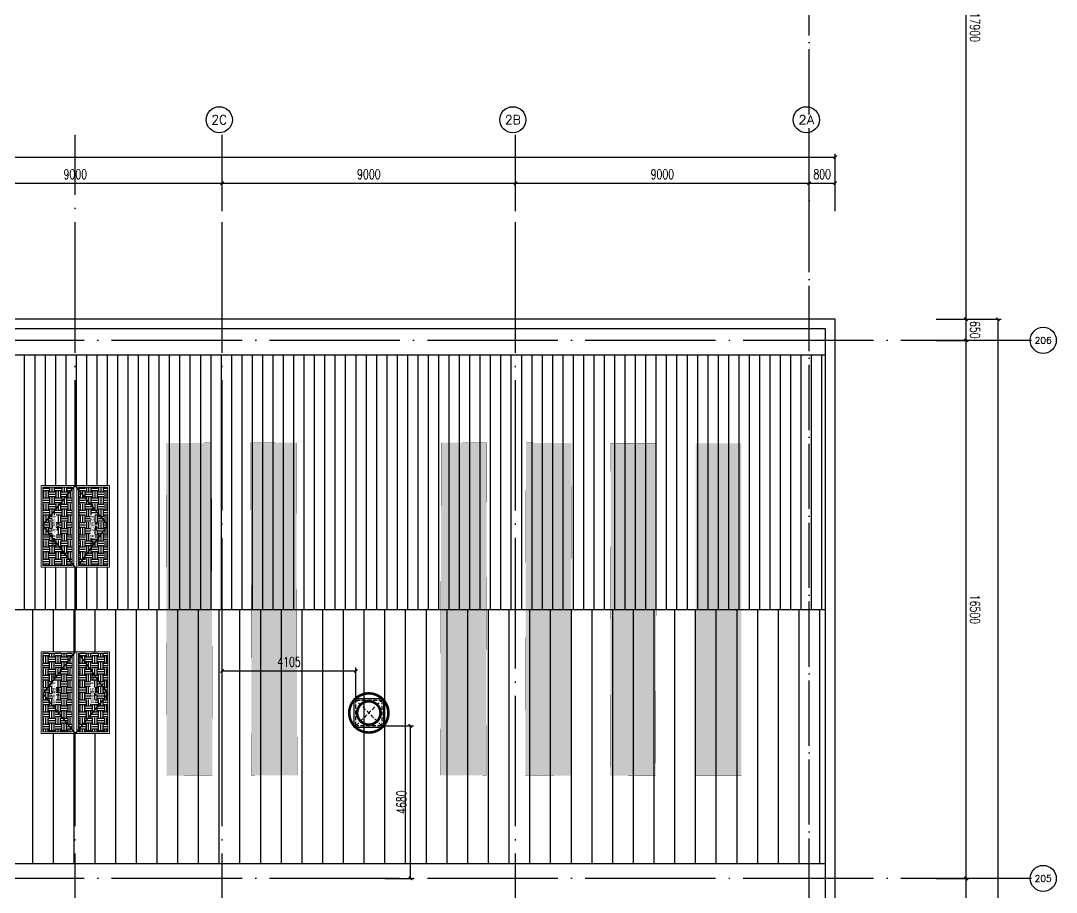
# Model space of a CAD drawing. Extents: x -555607 to 460190, y 498714 to 1664455.
# Drawn here: x 346972 to 378725, y 705646 to 732373 of the extents above; entities that cross this region are included whole.
import ezdxf
from ezdxf.enums import TextEntityAlignment as Align

# ---------------------------------------------------------------- set-up
doc = ezdxf.new("R2010")
doc.units = 0
doc.header["$LTSCALE"] = 1000
doc.header["$MEASUREMENT"] = 0
for name, pattern in [('DASH', [0.35, 0.25, -0.1]), ('DOTE', [2.42, 2, -0.2, 0.02, -0.2]), ('HIDDEN', [9.525, 6.35, -3.175])]:
    doc.linetypes.add(name, pattern=pattern)
doc.layers.get('Defpoints').update_dxf_attribs({"color": 210})
for name, color, linetype in [('99平面图例外参$0$A-HATCH-2', 251, 'Continuous'), ('A-AXIS-D', 1, 'Continuous'), ('A-AXIS-DOTE', 14, 'DOTE'), ('A-AXIS-DP', 126, 'Continuous'), ('A-HATCH-2', 251, 'Continuous'), ('A-LIN-V', 9, 'Continuous'), ('A-SFCE', 30, 'Continuous'), ('A-WINDOW', 8, 'Continuous'), ('E-电气标注', 84, 'Continuous'), ('SPACE', 7, 'Continuous'), ('SPACE_HATCH', 8, 'Continuous'), ('参考线', 8, 'Continuous'), ('外框', 1, 'HIDDEN'), ('暖通', 7, 'Continuous')]:
    doc.layers.add(name, color=color, linetype=linetype)
doc.layers.add('成型线', color=3, linetype='Continuous', lineweight=18)
doc.styles.add('_TCH_AXIS', font='COMPLEX', dxfattribs={"bigfont": 'GBCBIG'})
doc.styles.add('_TCH_DIM_T3', font='SIMPLEX', dxfattribs={"width": 0.705882, "bigfont": 'GBCBIG'})
doc.styles.add('_TCH_SPACE', font='SIMPLEX', dxfattribs={"height": 5, "bigfont": 'GBCBIG'})
doc.styles.add('A-DIM_T3', font='SIMPLEX', dxfattribs={"width": 0.705882, "bigfont": 'GBCBIG'})
doc.dimstyles.new('_TCH_ARCH&&100', dxfattribs={"dimtxt": 297.5, "dimasz": 100, "dimexe": 100, "dimexo": 100, "dimgap": 126.25, "dimtad": 1, "dimdec": 0, "dimzin": 0, "dimdsep": 46, "dimtxsty": '_TCH_DIM_T3', "dimblk": 'ARCHTICK', "dimcen": 0.09, "dimclrt": 7, "dimazin": 2, "dimtfac": 1, "dimtdec": 0, "dimtix": 1, "dimtmove": 2, "dimatfit": 3, "dimfxl": 100, "dimtolj": 1, "dimtzin": 0, "dimarcsym": 0})
doc.dimstyles.new('A-DIM&&100', dxfattribs={"dimtxt": 297.5, "dimasz": 100, "dimexe": 100, "dimexo": 100, "dimgap": 126.25, "dimtad": 1, "dimdec": 0, "dimzin": 0, "dimdsep": 46, "dimtxsty": 'A-DIM_T3', "dimblk": 'ARCHTICK', "dimcen": 0.09, "dimclrt": 7, "dimazin": 2, "dimtfac": 1, "dimtdec": 0, "dimtix": 1, "dimtmove": 2, "dimatfit": 3, "dimfxl": 1, "dimtolj": 1, "dimtzin": 0, "dimarcsym": 0})
pattern_1 = [(0, (0, 0), (187.5, 187.5), [187.5, -187.5]), (0, (0, 70.31), (187.5, 187.5), [187.5, -187.5]), (0, (0, 140.62), (187.5, 187.5), [187.5, -187.5]), (90, (23.44, 164.06), (-187.5, 187.5), [187.5, -187.5]), (90, (93.75, 164.06), (-187.5, 187.5), [187.5, -187.5]), (90, (164.06, 164.06), (-187.5, 187.5), [187.5, -187.5])]

# ---------------------------------------------------------------- blocks, each defined once
blk = doc.blocks.new('_ArchTick')
at = {"color": 0, "linetype": 'ByBlock', "const_width": 0.4}
blk.add_lwpolyline([(-0.5, -0.5), (0.5, 0.5)], dxfattribs=at)
blk = doc.blocks.new('*D341')
at = {"layer": 'A-AXIS-D', "color": 0, "lineweight": -2, "transparency": 16777216}
for p, q in [((375040, 741120), (376056, 741120)), ((375956, 741120), (375956, 723220)), ((375040, 723220), (376056, 723220))]:
    blk.add_line(p, q, dxfattribs=at)
at = {"layer": 'Defpoints', "color": 0, "transparency": 16777216}
for p in [(374940, 741120), (374940, 723220), (375956, 723220)]:
    blk.add_point(p, dxfattribs=at)
at = {"layer": 'A-AXIS-D', "color": 0, "lineweight": -2, "transparency": 16777216, "xscale": 100, "yscale": 100, "zscale": 100}
for p, rotation in [((375956, 741120), 90), ((375956, 723220), 270)]:
    blk.add_blockref('_ArchTick', p, dxfattribs=dict(at, rotation=rotation))
at = {"layer": 'A-AXIS-D', "color": 7, "transparency": 16777216, "insert": (376231, 732170), "char_height": 297.5, "attachment_point": 5, "rotation": 270, "style": 'A-DIM_T3'}
blk.add_mtext('\\A1;17900', dxfattribs=at)
blk = doc.blocks.new('*D342')
at = {"layer": 'A-AXIS-D', "color": 0, "lineweight": -2, "transparency": 16777216}
for p, q in [((375040, 723220), (376056, 723220)), ((375956, 723220), (375956, 722570)), ((375040, 722570), (376056, 722570))]:
    blk.add_line(p, q, dxfattribs=at)
at = {"layer": 'Defpoints', "color": 0, "transparency": 16777216}
for p in [(374940, 723220), (374940, 722570), (375956, 722570)]:
    blk.add_point(p, dxfattribs=at)
at = {"layer": 'A-AXIS-D', "color": 0, "lineweight": -2, "transparency": 16777216, "xscale": 100, "yscale": 100, "zscale": 100}
for p, rotation in [((375956, 723220), 90), ((375956, 722570), 270)]:
    blk.add_blockref('_ArchTick', p, dxfattribs=dict(at, rotation=rotation))
at = {"layer": 'A-AXIS-D', "color": 7, "transparency": 16777216, "insert": (376231, 722895), "char_height": 297.5, "attachment_point": 5, "rotation": 270, "style": 'A-DIM_T3'}
blk.add_mtext('\\A1;650', dxfattribs=at)
blk = doc.blocks.new('*D343')
at = {"layer": 'A-AXIS-D', "color": 0, "lineweight": -2, "transparency": 16777216}
for p, q in [((375040, 722570), (376056, 722570)), ((375956, 722570), (375956, 706070)), ((375040, 706070), (376056, 706070))]:
    blk.add_line(p, q, dxfattribs=at)
at = {"layer": 'Defpoints', "color": 0, "transparency": 16777216}
for p in [(374940, 722570), (374940, 706070), (375956, 706070)]:
    blk.add_point(p, dxfattribs=at)
at = {"layer": 'A-AXIS-D', "color": 0, "lineweight": -2, "transparency": 16777216, "xscale": 100, "yscale": 100, "zscale": 100}
for p, rotation in [((375956, 722570), 90), ((375956, 706070), 270)]:
    blk.add_blockref('_ArchTick', p, dxfattribs=dict(at, rotation=rotation))
at = {"layer": 'A-AXIS-D', "color": 7, "transparency": 16777216, "insert": (376231, 714320), "char_height": 297.5, "attachment_point": 5, "rotation": 270, "style": 'A-DIM_T3'}
blk.add_mtext('\\A1;16500', dxfattribs=at)
blk = doc.blocks.new('*D344')
at = {"layer": 'A-AXIS-D', "color": 0, "lineweight": -2, "transparency": 16777216}
for p, q in [((375040, 706070), (376056, 706070)), ((375956, 706070), (375956, 689570)), ((375040, 689570), (376056, 689570))]:
    blk.add_line(p, q, dxfattribs=at)
at = {"layer": 'Defpoints', "color": 0, "transparency": 16777216}
for p in [(374940, 706070), (374940, 689570), (375956, 689570)]:
    blk.add_point(p, dxfattribs=at)
at = {"layer": 'A-AXIS-D', "color": 0, "lineweight": -2, "transparency": 16777216, "xscale": 100, "yscale": 100, "zscale": 100}
for p, rotation in [((375956, 706070), 90), ((375956, 689570), 270)]:
    blk.add_blockref('_ArchTick', p, dxfattribs=dict(at, rotation=rotation))
at = {"layer": 'A-AXIS-D', "color": 7, "transparency": 16777216, "insert": (376231, 697820), "char_height": 297.5, "attachment_point": 5, "rotation": 270, "style": 'A-DIM_T3'}
blk.add_mtext('\\A1;16500', dxfattribs=at)
blk = doc.blocks.new('*D427')
at = {"layer": 'A-AXIS-D', "color": 0, "lineweight": -2, "transparency": 16777216}
for p, q in [((344146, 726530), (344146, 727490)), ((353146, 726530), (353146, 727490)), ((344146, 727390), (353146, 727390))]:
    blk.add_line(p, q, dxfattribs=at)
at = {"layer": 'Defpoints', "color": 0, "transparency": 16777216}
for p in [(353146, 727390), (344146, 726430), (353146, 726430)]:
    blk.add_point(p, dxfattribs=at)
at = {"layer": 'A-AXIS-D', "color": 0, "lineweight": -2, "transparency": 16777216, "xscale": 100, "yscale": 100, "zscale": 100, "rotation": 180}
blk.add_blockref('_ArchTick', (344146, 727390), dxfattribs=at)
at = {"layer": 'A-AXIS-D', "color": 0, "lineweight": -2, "transparency": 16777216, "xscale": 100, "yscale": 100, "zscale": 100}
blk.add_blockref('_ArchTick', (353146, 727390), dxfattribs=at)
at = {"layer": 'A-AXIS-D', "color": 7, "transparency": 16777216, "insert": (348646, 727665), "char_height": 297.5, "attachment_point": 5, "style": '_TCH_DIM_T3'}
blk.add_mtext('\\A1;9000', dxfattribs=at)
blk = doc.blocks.new('*D428')
at = {"layer": 'A-AXIS-D', "color": 0, "lineweight": -2, "transparency": 16777216}
for p, q in [((353146, 726530), (353146, 727490)), ((362146, 726530), (362146, 727490)), ((353146, 727390), (362146, 727390))]:
    blk.add_line(p, q, dxfattribs=at)
at = {"layer": 'Defpoints', "color": 0, "transparency": 16777216}
for p in [(362146, 727390), (353146, 726430), (362146, 726430)]:
    blk.add_point(p, dxfattribs=at)
at = {"layer": 'A-AXIS-D', "color": 0, "lineweight": -2, "transparency": 16777216, "xscale": 100, "yscale": 100, "zscale": 100, "rotation": 180}
blk.add_blockref('_ArchTick', (353146, 727390), dxfattribs=at)
at = {"layer": 'A-AXIS-D', "color": 0, "lineweight": -2, "transparency": 16777216, "xscale": 100, "yscale": 100, "zscale": 100}
blk.add_blockref('_ArchTick', (362146, 727390), dxfattribs=at)
at = {"layer": 'A-AXIS-D', "color": 7, "transparency": 16777216, "insert": (357646, 727665), "char_height": 297.5, "attachment_point": 5, "style": '_TCH_DIM_T3'}
blk.add_mtext('\\A1;9000', dxfattribs=at)
blk = doc.blocks.new('*D429')
at = {"layer": 'A-AXIS-D', "color": 0, "lineweight": -2, "transparency": 16777216}
for p, q in [((362146, 726530), (362146, 727490)), ((371146, 726530), (371146, 727490)), ((362146, 727390), (371146, 727390))]:
    blk.add_line(p, q, dxfattribs=at)
at = {"layer": 'Defpoints', "color": 0, "transparency": 16777216}
for p in [(371146, 727390), (362146, 726430), (371146, 726430)]:
    blk.add_point(p, dxfattribs=at)
at = {"layer": 'A-AXIS-D', "color": 0, "lineweight": -2, "transparency": 16777216, "xscale": 100, "yscale": 100, "zscale": 100, "rotation": 180}
blk.add_blockref('_ArchTick', (362146, 727390), dxfattribs=at)
at = {"layer": 'A-AXIS-D', "color": 0, "lineweight": -2, "transparency": 16777216, "xscale": 100, "yscale": 100, "zscale": 100}
blk.add_blockref('_ArchTick', (371146, 727390), dxfattribs=at)
at = {"layer": 'A-AXIS-D', "color": 7, "transparency": 16777216, "insert": (366646, 727665), "char_height": 297.5, "attachment_point": 5, "style": '_TCH_DIM_T3'}
blk.add_mtext('\\A1;9000', dxfattribs=at)
blk = doc.blocks.new('*D430')
at = {"layer": 'A-AXIS-D', "color": 0, "lineweight": -2, "transparency": 16777216}
for p, q in [((371146, 726530), (371146, 727490)), ((371946, 726530), (371946, 727490)), ((371146, 727390), (371946, 727390))]:
    blk.add_line(p, q, dxfattribs=at)
at = {"layer": 'Defpoints', "color": 0, "transparency": 16777216}
for p in [(371946, 727390), (371146, 726430), (371946, 726430)]:
    blk.add_point(p, dxfattribs=at)
at = {"layer": 'A-AXIS-D', "color": 0, "lineweight": -2, "transparency": 16777216, "xscale": 100, "yscale": 100, "zscale": 100, "rotation": 180}
blk.add_blockref('_ArchTick', (371146, 727390), dxfattribs=at)
at = {"layer": 'A-AXIS-D', "color": 0, "lineweight": -2, "transparency": 16777216, "xscale": 100, "yscale": 100, "zscale": 100}
blk.add_blockref('_ArchTick', (371946, 727390), dxfattribs=at)
at = {"layer": 'A-AXIS-D', "color": 7, "transparency": 16777216, "insert": (371546, 727665), "char_height": 297.5, "attachment_point": 5, "style": '_TCH_DIM_T3'}
blk.add_mtext('\\A1;800', dxfattribs=at)
blk = doc.blocks.new('*D431')
at = {"layer": 'A-AXIS-D', "color": 0, "lineweight": -2, "transparency": 16777216}
for p, q in [((213946, 726630), (213946, 728290)), ((213946, 728190), (371946, 728190)), ((371946, 726630), (371946, 728290))]:
    blk.add_line(p, q, dxfattribs=at)
at = {"layer": 'Defpoints', "color": 0, "transparency": 16777216}
for p in [(371946, 728190), (213946, 726530), (371946, 726530)]:
    blk.add_point(p, dxfattribs=at)
at = {"layer": 'A-AXIS-D', "color": 0, "lineweight": -2, "transparency": 16777216, "xscale": 100, "yscale": 100, "zscale": 100, "rotation": 180}
blk.add_blockref('_ArchTick', (213946, 728190), dxfattribs=at)
at = {"layer": 'A-AXIS-D', "color": 0, "lineweight": -2, "transparency": 16777216, "xscale": 100, "yscale": 100, "zscale": 100}
blk.add_blockref('_ArchTick', (371946, 728190), dxfattribs=at)
at = {"layer": 'A-AXIS-D', "color": 7, "transparency": 16777216, "insert": (292946, 728465), "char_height": 297.5, "attachment_point": 5, "style": '_TCH_DIM_T3'}
blk.add_mtext('\\A1;158000', dxfattribs=at)
blk = doc.blocks.new('*D432')
at = {"layer": 'A-AXIS-D', "color": 0, "lineweight": -2, "transparency": 16777216}
for p, q in [((375140, 723220), (377035, 723220)), ((376935, 723220), (376935, 639420)), ((375140, 639420), (377035, 639420))]:
    blk.add_line(p, q, dxfattribs=at)
at = {"layer": 'Defpoints', "color": 0, "transparency": 16777216}
for p in [(375040, 723220), (375040, 639420), (376935, 639420)]:
    blk.add_point(p, dxfattribs=at)
at = {"layer": 'A-AXIS-D', "color": 0, "lineweight": -2, "transparency": 16777216, "xscale": 100, "yscale": 100, "zscale": 100}
for p, rotation in [((376935, 723220), 90), ((376935, 639420), 270)]:
    blk.add_blockref('_ArchTick', p, dxfattribs=dict(at, rotation=rotation))
at = {"layer": 'A-AXIS-D', "color": 7, "transparency": 16777216, "insert": (377210, 681320), "char_height": 297.5, "attachment_point": 5, "rotation": 270, "style": '_TCH_DIM_T3'}
blk.add_mtext('\\A1;83800', dxfattribs=at)
blk = doc.blocks.new('44')
blk.add_wipeout([(277446, 745270), (279946, 745270), (279946, 747370), (277446, 747370)]).dxf.layer = '参考线'
at = {"layer": 'SPACE_HATCH'}
h = blk.add_hatch(dxfattribs=at)
h.set_pattern_fill('土壤', color=250, scale=50, style=0)
h.set_pattern_definition(pattern_1)
h.paths.add_polyline_path([(277496, 746420), (279896, 746420), (279896, 747320), (277496, 747320)])
h.paths.add_polyline_path([(278352, 746904), (279057, 746904), (279057, 747034), (278352, 747034)])
h.paths.add_polyline_path([(278591, 746811), (278817, 746811), (278817, 746895), (278591, 746895)])
h = blk.add_hatch(dxfattribs=at)
h.set_pattern_fill('土壤', color=250, scale=50, style=0)
h.set_pattern_definition(pattern_1)
h.paths.add_polyline_path([(277496, 746220), (279896, 746220), (279896, 745320), (277496, 745320)])
h.paths.add_polyline_path([(278352, 745724), (279057, 745724), (279057, 745854), (278352, 745854)])
h.paths.add_polyline_path([(278591, 745631), (278817, 745631), (278817, 745715), (278591, 745715)])
at = {"layer": '外框', "color": 250}
for points in [[(279946, 746320), (278658, 747320), (277446, 746320)], [(279896, 746220), (278658, 745320), (277446, 746320)]]:
    blk.add_lwpolyline(points, dxfattribs=at)
at = {"layer": '成型线', "color": 8}
for p, q in [((279946, 745270), (279946, 747370)), ((277446, 746370), (279946, 746370)), ((277446, 746270), (279946, 746270)), ((277496, 746420), (279896, 746420)), ((277496, 746220), (279896, 746220))]:
    blk.add_line(p, q, dxfattribs=at)
for points in [[(279946, 745270), (277446, 745270), (277446, 747370), (279946, 747370)], [(277496, 746420), (277496, 747320), (279896, 747320), (279896, 746420)], [(279896, 746220), (279896, 745320), (277496, 745320), (277496, 746220)]]:
    blk.add_lwpolyline(points, dxfattribs=at)
at = {"layer": 'SPACE', "color": 250, "style": '_TCH_SPACE'}
for p in [(278365, 746930), (278365, 745750)]:
    blk.add_text('自然排烟窗，有效面积', height=96.5, dxfattribs=at).set_placement(p)
at = {"layer": 'SPACE', "color": 250, "style": '_TCH_SPACE', "width": 0.705882}
for s, height, p in [('2.16m', 59.5, (278600, 746828)), ('2', 29.8, (278792, 746863)), ('2.16m', 59.5, (278600, 745648)), ('2', 29.8, (278792, 745683))]:
    blk.add_text(s, height=height, dxfattribs=at).set_placement(p)
blk = doc.blocks.new('eeee')
at = {"layer": 'A-LIN-V'}
blk.add_blockref('44', (16550, 81000), dxfattribs=at)
at = {"layer": 'A-LIN-V', "xscale": -0.9999999999999998}
blk.add_blockref('44', (579042, 81000), dxfattribs=at)
blk = doc.blocks.new('423432432222')
at = {"layer": 'A-WINDOW', "rotation": 90}
blk.add_blockref('eeee', (1193916, 416524), dxfattribs=at)
blk = doc.blocks.new('242343243')
at = {"layer": 'A-WINDOW'}
blk.add_blockref('423432432222', (-17950, 0), dxfattribs=at)
blk = doc.blocks.new('fengji')
at = {"layer": '暖通', "color": 7, "linetype": 'DASH', "ltscale": 0.5}
for p, q in [((-395, 395), (395, -395)), ((395, 395), (-395, -395))]:
    blk.add_line(p, q, dxfattribs=at)
at = {"layer": '暖通', "color": 7, "const_width": 79.8}
for points in [[(0, -600, -1), (0, 600, -1)], [(0, -600, 1), (0, 600, 1)]]:
    blk.add_lwpolyline(points, format="xyb", dxfattribs=at)
at = {"layer": '暖通', "color": 7, "ltscale": 0.5}
blk.add_lwpolyline([(-445, 445), (445, 445), (445, -445), (-445, -445)], close=True, dxfattribs=at)
at = {"layer": '暖通', "color": 7, "linetype": 'DASH', "const_width": 79.8}
for points in [[(0, -358, -1), (0, 358, -1)], [(0, -358, 1), (0, 358, 1)]]:
    blk.add_lwpolyline(points, format="xyb", dxfattribs=at)
at = {"layer": '暖通', "color": 7, "linetype": 'DASH', "ltscale": 0.5}
blk.add_lwpolyline([(-395, 395), (395, 395), (395, -395), (-395, -395)], close=True, dxfattribs=at)
blk = doc.blocks.new('*D688')
at = {"layer": 'A-AXIS-DP', "color": 0, "lineweight": -2, "transparency": 16777216}
for p, q in [((358141, 710750), (359020, 710750)), ((358920, 706070), (358920, 710750)), ((358141, 706070), (359020, 706070))]:
    blk.add_line(p, q, dxfattribs=at)
at = {"layer": 'Defpoints', "color": 0, "transparency": 16777216}
for p in [(358041, 710750), (358920, 710750), (358041, 706070)]:
    blk.add_point(p, dxfattribs=at)
at = {"layer": 'A-AXIS-DP', "color": 0, "lineweight": -2, "transparency": 16777216, "xscale": 100, "yscale": 100, "zscale": 100}
for p, rotation in [((358920, 710750), 90), ((358920, 706070), 270)]:
    blk.add_blockref('_ArchTick', p, dxfattribs=dict(at, rotation=rotation))
at = {"layer": 'A-AXIS-DP', "color": 7, "transparency": 16777216, "insert": (358645, 708410), "char_height": 297.5, "attachment_point": 5, "rotation": 90, "style": '_TCH_DIM_T3'}
blk.add_mtext('\\A1;4680', dxfattribs=at)
blk = doc.blocks.new('*D689')
at = {"layer": 'A-AXIS-DP', "color": 0, "lineweight": -2, "transparency": 16777216}
for p, q in [((353146, 711640), (353146, 712535)), ((353146, 712435), (357251, 712435)), ((357251, 711640), (357251, 712535))]:
    blk.add_line(p, q, dxfattribs=at)
at = {"layer": 'Defpoints', "color": 0, "transparency": 16777216}
for p in [(357251, 712435), (353146, 711540), (357251, 711540)]:
    blk.add_point(p, dxfattribs=at)
at = {"layer": 'A-AXIS-DP', "color": 0, "lineweight": -2, "transparency": 16777216, "xscale": 100, "yscale": 100, "zscale": 100, "rotation": 180}
blk.add_blockref('_ArchTick', (353146, 712435), dxfattribs=at)
at = {"layer": 'A-AXIS-DP', "color": 0, "lineweight": -2, "transparency": 16777216, "xscale": 100, "yscale": 100, "zscale": 100}
blk.add_blockref('_ArchTick', (357251, 712435), dxfattribs=at)
at = {"layer": 'A-AXIS-DP', "color": 7, "transparency": 16777216, "insert": (355198, 712710), "char_height": 297.5, "attachment_point": 5, "style": '_TCH_DIM_T3'}
blk.add_mtext('\\A1;4105', dxfattribs=at)
blk = doc.blocks.new('w42343eeee')
at = {"color": 250}
blk.add_wipeout([(367285, 568212), (365883, 568215), (365906, 578415), (367306, 578412)], dxfattribs=at).dxf.layer = '参考线'
at = {"layer": '99平面图例外参$0$A-HATCH-2'}
h = blk.add_hatch(dxfattribs=at)
h.set_pattern_fill('ANSI33', color=250, scale=75)
h.set_pattern_definition([(45, (1135667.22, 924695.12), (-168.3798, 168.3798), []), (45, (1135835.6, 924695.12), (-168.3798, 168.3798), [119.0625, -59.53125])])
h.paths.add_polyline_path([(366843, 550430), (365843, 550432)])
h.paths.add_polyline_path([(365906, 578415), (367306, 578412), (367283, 568212), (365883, 568215)])
at = {"layer": 'E-电气标注', "color": 250, "const_width": 5}
blk.add_lwpolyline([(365906, 578415), (365883, 568215), (367283, 568212), (367306, 578412)], close=True, dxfattribs=at)
blk = doc.blocks.new('w242343')
at = {"layer": 'A-SFCE', "color": 250, "xscale": -1, "rotation": 0.1299680659603089}
for p in [(40599186416.578598, 3385168467.844123), (40599189016.55497, 3385168479.639639)]:
    blk.add_blockref('w42343eeee', p, dxfattribs=at)
at = {"layer": 'A-SFCE', "color": 250}
for p, rotation in [((40598461646.508636, 3385166829.691926), 0.1299680659603089), ((40598464246.511833, 3385166829.69191), 0.1299680659603089), ((40598466846.514938, 3385166829.691895), 0.1299680659603089), ((40598470761.39743, 3385166004.121657), 0.2599364601502722)]:
    blk.add_blockref('w42343eeee', p, dxfattribs=dict(at, rotation=rotation))
blk = doc.blocks.new('2312321321')
at = {"layer": '暖通', "rotation": 180}
blk.add_blockref('fengji', (357645.8, 711145), dxfattribs=at)
at = {"layer": 'A-AXIS-DP'}
for p1, p2, distance, picture, middle in [((353145.8, 711540), (357250.8, 711540), 895, '*D689', (355198.3, 712710)), ((358040.8, 706070), (358040.8, 710750), -879.2, '*D688', (358645, 708410))]:
    dim = blk.add_aligned_dim(p1=p1, p2=p2, distance=distance, dimstyle='_TCH_ARCH&&100', dxfattribs=at)
    dim.commit()
    dim.dimension.update_dxf_attribs({"geometry": picture, "text_midpoint": middle})

msp = doc.modelspace()

# ---------------------------------------------------------------- linework, layer by layer
at = {"layer": 'A-AXIS-D'}
for centre in [(371060.9, 729336.1), (378325.1, 722571.1), (378325.1, 706071.1)]:
    msp.add_circle(centre, 400, dxfattribs=at)
at = {"layer": 'A-AXIS-DOTE', "color": 250}
msp.add_line((371145.8, 540740), (371145.8, 841482.3), dxfattribs=at)

# ---------------------------------------------------------------- block references
at = {"layer": 'A-WINDOW', "rotation": 359.8700319340397}
msp.add_blockref('w242343', (-40606042043.5, -3292924822.4), dxfattribs=at)

# ---------------------------------------------------------------- texts
at = {"layer": 'A-AXIS-D', "color": 7, "style": '_TCH_AXIS'}
for s, height, p, p2 in [('2A', 270.86, (370815.8, 729200.7), (371306, 729200.7)), ('206', 202.97, (378064.1, 722469.6), (378586.1, 722469.6)), ('205', 202.97, (378064.1, 705969.6), (378586.1, 705969.6))]:
    msp.add_text(s, height=height, dxfattribs=at).set_placement(p, p2, align=Align.FIT)

# ---------------------------------------------------------------- dimensions: what is measured, and where the dimension line sits
at = {"layer": 'A-AXIS-D'}
for base, p1, p2, text, dimstyle, picture, middle in [((375955.8, 723220), (374940, 741120), (374940, 723220), '17900', 'A-DIM&&100', '*D341', (376230.8, 732170)), ((375955.8, 722570), (374940, 723220), (374940, 722570), '650', 'A-DIM&&100', '*D342', (376230.8, 722895)), ((376935.5, 639420), (375040, 723220), (375040, 639420), '83800', '_TCH_ARCH&&100', '*D432', (377210.5, 681320)), ((375955.8, 706070), (374940, 722570), (374940, 706070), '16500', 'A-DIM&&100', '*D343', (376230.8, 714320)), ((375955.8, 689570), (374940, 706070), (374940, 689570), '16500', 'A-DIM&&100', '*D344', (376230.8, 697820))]:
    dim = msp.add_linear_dim(base=base, p1=p1, p2=p2, angle=270, text=text, dimstyle=dimstyle, dxfattribs=at)
    dim.commit()
    dim.dimension.update_dxf_attribs({"geometry": picture, "text_midpoint": middle, "dimtype": 129, "text_rotation": 270})
dim = msp.add_linear_dim(base=(371945.8, 727390), p1=(371145.8, 726430), p2=(371945.8, 726430), angle=0, text='800', dimstyle='_TCH_ARCH&&100', dxfattribs=at)
dim.commit()
dim.dimension.update_dxf_attribs({"geometry": '*D430', "text_midpoint": (371545.8, 727665), "dimtype": 129})

# ---------------------------------------------------------------- next in the draw order: hatches: boundary and pattern name
at = {"layer": 'A-HATCH-2'}
h = msp.add_hatch(dxfattribs=at)
h.set_pattern_fill('ANSI31', color=250, scale=200, angle=45)
h.set_pattern_definition([(90, (5779.9, 120240.46), (-317.5, 2e-14), [])])
h.paths.add_polyline_path([(233880, 714320), (366415.7, 714320), (371645.8, 714320), (371645.8, 722120), (235379.5, 722120), (232849.3, 714320), (237560, 714320)])
h = msp.add_hatch(dxfattribs=at)
h.set_pattern_fill('ANSI31', color=250, scale=400, angle=45)
h.set_pattern_definition([(90, (0, 0), (-635, 0), [])])
h.paths.add_polyline_path([(233880, 714320), (366415.7, 714320), (371645.8, 714320), (371645.8, 706520), (230319.1, 706520), (232849.3, 714320), (237560, 714320)])

# ---------------------------------------------------------------- next in the draw order: linework, layer by layer
at = {"layer": 'A-AXIS-D'}
for centre in [(353060.9, 729336.1), (362060.9, 729336.1)]:
    msp.add_circle(centre, 400, dxfattribs=at)
at = {"layer": 'A-AXIS-DOTE', "color": 250, "ltscale": 2}
for p, q in [((348645.8, 635071.1), (348645.8, 728870)), ((353145.8, 635071.1), (353145.8, 728870)), ((362145.8, 635071.1), (362145.8, 728870)), ((377960, 722570), (203750, 722570)), ((377960, 706070), (203750, 706070))]:
    msp.add_line(p, q, dxfattribs=at)
at = {"layer": 'A-LIN-V', "color": 8}
for points in [[(371645.8, 722120), (235379.5, 722120)], [(371645.8, 706520), (230319.1, 706520)]]:
    msp.add_lwpolyline(points, dxfattribs=at)
at = {"layer": 'A-SFCE', "color": 8}
for points in [[(214545.8, 654570), (213945.8, 654570), (213945.8, 639420), (371945.8, 639420), (371945.8, 639420), (371945.8, 723220), (235420.9, 723220), (213945.8, 657017.5), (213945.8, 656070)], [(214245.8, 654270), (214245.8, 639720), (371645.8, 639720), (371645.8, 722920), (235639, 722920), (214245.8, 656970), (214245.8, 656370)], [(232849.3, 714320), (371645.8, 714320)]]:
    msp.add_lwpolyline(points, dxfattribs=at)

# ---------------------------------------------------------------- next in the draw order: texts
at = {"layer": 'A-AXIS-D', "color": 7, "style": '_TCH_AXIS'}
for s, height, p, p2 in [('2C', 288.12, (352820.8, 729192.1), (353301, 729192.1)), ('2B', 276.42, (361817.4, 729197.9), (362304.4, 729197.9))]:
    msp.add_text(s, height=height, dxfattribs=at).set_placement(p, p2, align=Align.FIT)

# ---------------------------------------------------------------- next in the draw order: dimensions: what is measured, and where the dimension line sits
at = {"layer": 'A-AXIS-D'}
for base, p1, p2, text, picture, middle in [((371945.8, 728190), (213945.8, 726530), (371945.8, 726530), '158000', '*D431', (292945.8, 728465)), ((353145.8, 727390), (344145.8, 726430), (353145.8, 726430), '9000', '*D427', (348645.8, 727665)), ((362145.8, 727390), (353145.8, 726430), (362145.8, 726430), '9000', '*D428', (357645.8, 727665)), ((371145.8, 727390), (362145.8, 726430), (371145.8, 726430), '9000', '*D429', (366645.8, 727665))]:
    dim = msp.add_linear_dim(base=base, p1=p1, p2=p2, angle=0, text=text, dimstyle='_TCH_ARCH&&100', dxfattribs=at)
    dim.commit()
    dim.dimension.update_dxf_attribs({"geometry": picture, "text_midpoint": middle, "dimtype": 129})

# ---------------------------------------------------------------- next in the draw order: block references
at = {"layer": 'A-WINDOW'}
msp.add_blockref('242343243', (0, 0), dxfattribs=at)

# ---------------------------------------------------------------- next in the draw order: block references
at = {"layer": '暖通', "color": 7}
msp.add_blockref('2312321321', (0, 0), dxfattribs=at)

doc.saveas('drawing.dxf')
